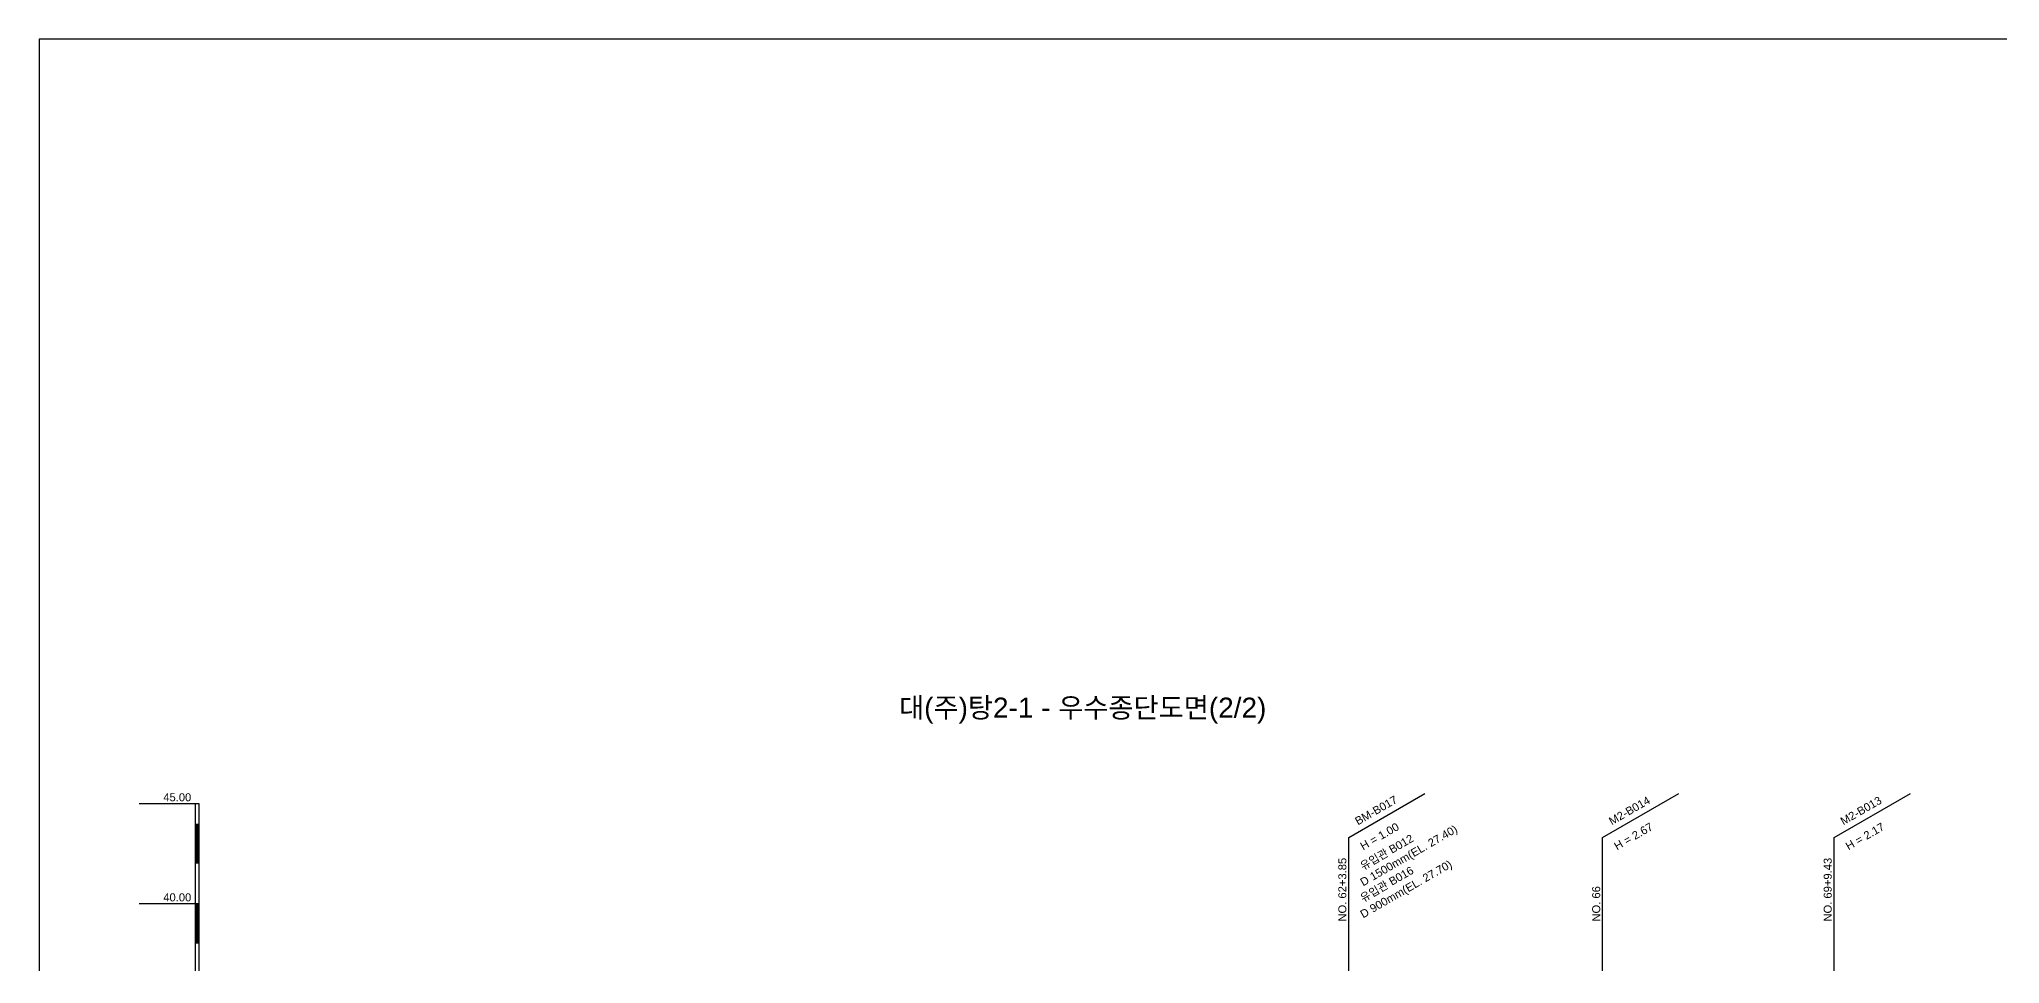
# Model space of a CAD drawing. Header units: millimetres. Extents: x -105495 to 3444, y -108190 to 2013.
# Drawn here: x 20 to 510, y -13805 to -13574 of the extents above; entities that cross this region are included whole.
import ezdxf
from ezdxf.enums import TextEntityAlignment as Align

# ---------------------------------------------------------------- set-up
doc = ezdxf.new("R2010")
doc.units = ezdxf.units.MM
for name, color, linetype in [('KZ_종단_깃발', 7, 'Continuous'), ('KZ_종단_노선명', 7, 'Continuous'), ('KZ_종단_도각', 7, 'Continuous'), ('KZ_종단_폴대', 7, 'Continuous')]:
    doc.layers.add(name, color=color, linetype=linetype)
doc.styles.get("Standard").update_dxf_attribs({"font": 'arial.ttf'})

msp = doc.modelspace()

# ---------------------------------------------------------------- linework, layer by layer
at = {"layer": 'KZ_종단_깃발'}
for p, q in [((347.27, -13773.45), (366.32, -13762.45)), ((347.27, -13773.45), (366.32, -13762.45)), ((410.72, -13773.45), (429.78, -13762.45)), ((468.58, -13773.45), (487.63, -13762.45)), ((347.27, -14000), (347.27, -13773.45)), ((347.27, -14000), (347.27, -13773.45)), ((410.72, -14000), (410.72, -13773.45)), ((468.58, -14000), (468.58, -13773.45))]:
    msp.add_line(p, q, dxfattribs=at)
at = {"layer": 'KZ_종단_도각'}
msp.add_lwpolyline([(20, -14168), (861, -14168), (861, -13574), (20, -13574)], close=True, dxfattribs=at)
at = {"layer": 'KZ_종단_폴대'}
for p, q in [((60, -13765), (45, -13765)), ((60, -13790), (45, -13790))]:
    msp.add_line(p, q, dxfattribs=at)
msp.add_lwpolyline([(60, -14000), (60, -13765), (59, -13765), (59, -14000), (60, -14000)], dxfattribs=at)
at = {"layer": 'KZ_종단_폴대', "const_width": 1}
for points in [[(59.5, -13780), (59.5, -13770)], [(59.5, -13800), (59.5, -13790)]]:
    msp.add_lwpolyline(points, dxfattribs=at)

# ---------------------------------------------------------------- texts
at = {"layer": 'KZ_종단_깃발'}
for s, rotation, p in [('BM-B017', 30, (349.87, -13770.95)), ('BM-B017', 30, (349.87, -13770.95)), ('M2-B014', 30, (413.32, -13770.95)), ('M2-B013', 30, (471.18, -13770.95)), ('NO. 62+3.85', 90, (347.27, -13794.45)), ('NO. 62+3.85', 90, (347.27, -13794.45)), ('NO. 69+9.43', 90, (468.58, -13794.45)), ('NO. 66', 90, (410.72, -13794.45))]:
    msp.add_text(s, height=2, rotation=rotation, dxfattribs=at).set_placement(p, align=Align.BOTTOM_LEFT)
for s, p in [('H = 1.00', (349.87, -13774.95)), ('H = 1.00', (349.87, -13774.95)), ('D 1500mm(EL. 27.40)', (349.87, -13783.95)), ('D 1500mm(EL. 27.40)', (349.87, -13783.95)), ('유입관 B012', (349.87, -13779.95)), ('유입관 B012', (349.87, -13779.95)), ('H = 2.67', (413.32, -13774.95)), ('H = 2.17', (471.18, -13774.95)), ('D 900mm(EL. 27.70)', (349.87, -13791.95)), ('D 900mm(EL. 27.70)', (349.87, -13791.95)), ('유입관 B016', (349.87, -13787.95)), ('유입관 B016', (349.87, -13787.95))]:
    msp.add_text(s, height=2, rotation=30, dxfattribs=at).set_placement(p, align=Align.TOP_LEFT)
at = {"layer": 'KZ_종단_노선명'}
msp.add_text('대(주)탕2-1 - 우수종단도면(2/2)', height=5, dxfattribs=at).set_placement((280.79, -13745), align=Align.BOTTOM_CENTER)
at = {"layer": 'KZ_종단_폴대'}
for s, p in [('45.00', (58, -13765)), ('40.00', (58, -13790))]:
    msp.add_text(s, height=2, dxfattribs=at).set_placement(p, align=Align.BOTTOM_RIGHT)

doc.saveas('drawing.dxf')
